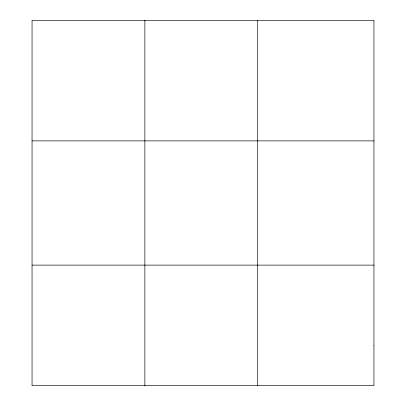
<?xml version="1.0" encoding="UTF-8"?>
<svg xmlns="http://www.w3.org/2000/svg" width="406" height="406" viewBox="0 0 406 406"><rect width="100%" height="100%" fill="white"/><g stroke="black" fill="none" stroke-linecap="round" stroke-linejoin="round"><path stroke-width="0.61" d="M144.881 20.3L144.881 385.7M257.703 20.3L257.703 385.7M32.054 140.882L373.946 140.882M32.054 265.118L373.946 265.118M373.946 345.506L373.946 385.7L32.054 385.7L32.054 20.3L373.946 20.3L373.946 345.506"/></g></svg>
